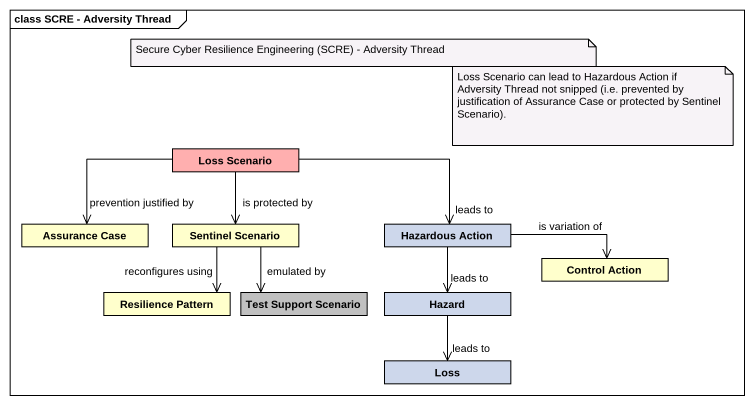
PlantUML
@startuml
mainframe class SCRE - Adversity Thread
hide circle
hide empty members
class "Loss Scenario" as Loss_Scenario #FFAFAF
class "Assurance Case" as Assurance_Case #FFFFCC
class "Sentinel Scenario" as Sentinel_Scenario #FFFFCC
class "Hazardous Action" as Hazardous_Action #CDD7EB
class "Control Action" as Control_Action #FFFFCC
class "Resilience Pattern" as Resilience_Pattern #FFFFCC
class "Test Support Scenario" as Test_Support_Scenario #C0C0C0
class Hazard #CDD7EB
class Loss #CDD7EB
Loss_Scenario -right-> Hazardous_Action : leads to
Assurance_Case <-right- Loss_Scenario : prevention justified by
Sentinel_Scenario <-up- Loss_Scenario : is protected by
Sentinel_Scenario --> Resilience_Pattern : reconfigures using
Sentinel_Scenario --> Test_Support_Scenario : emulated by
Hazardous_Action -right-> Control_Action : is variation of
Hazardous_Action --> Hazard : leads to
Hazard --> Loss : leads to
note as N1
  Secure Cyber Resilience Engineering (SCRE) - Adversity Thread
end note
note as N2
  Loss Scenario can lead to Hazardous Action if Adversity Thread not snipped (i.e. prevented by justification of Assurance Case or protected by Sentinel Scenario).
end note
@enduml
